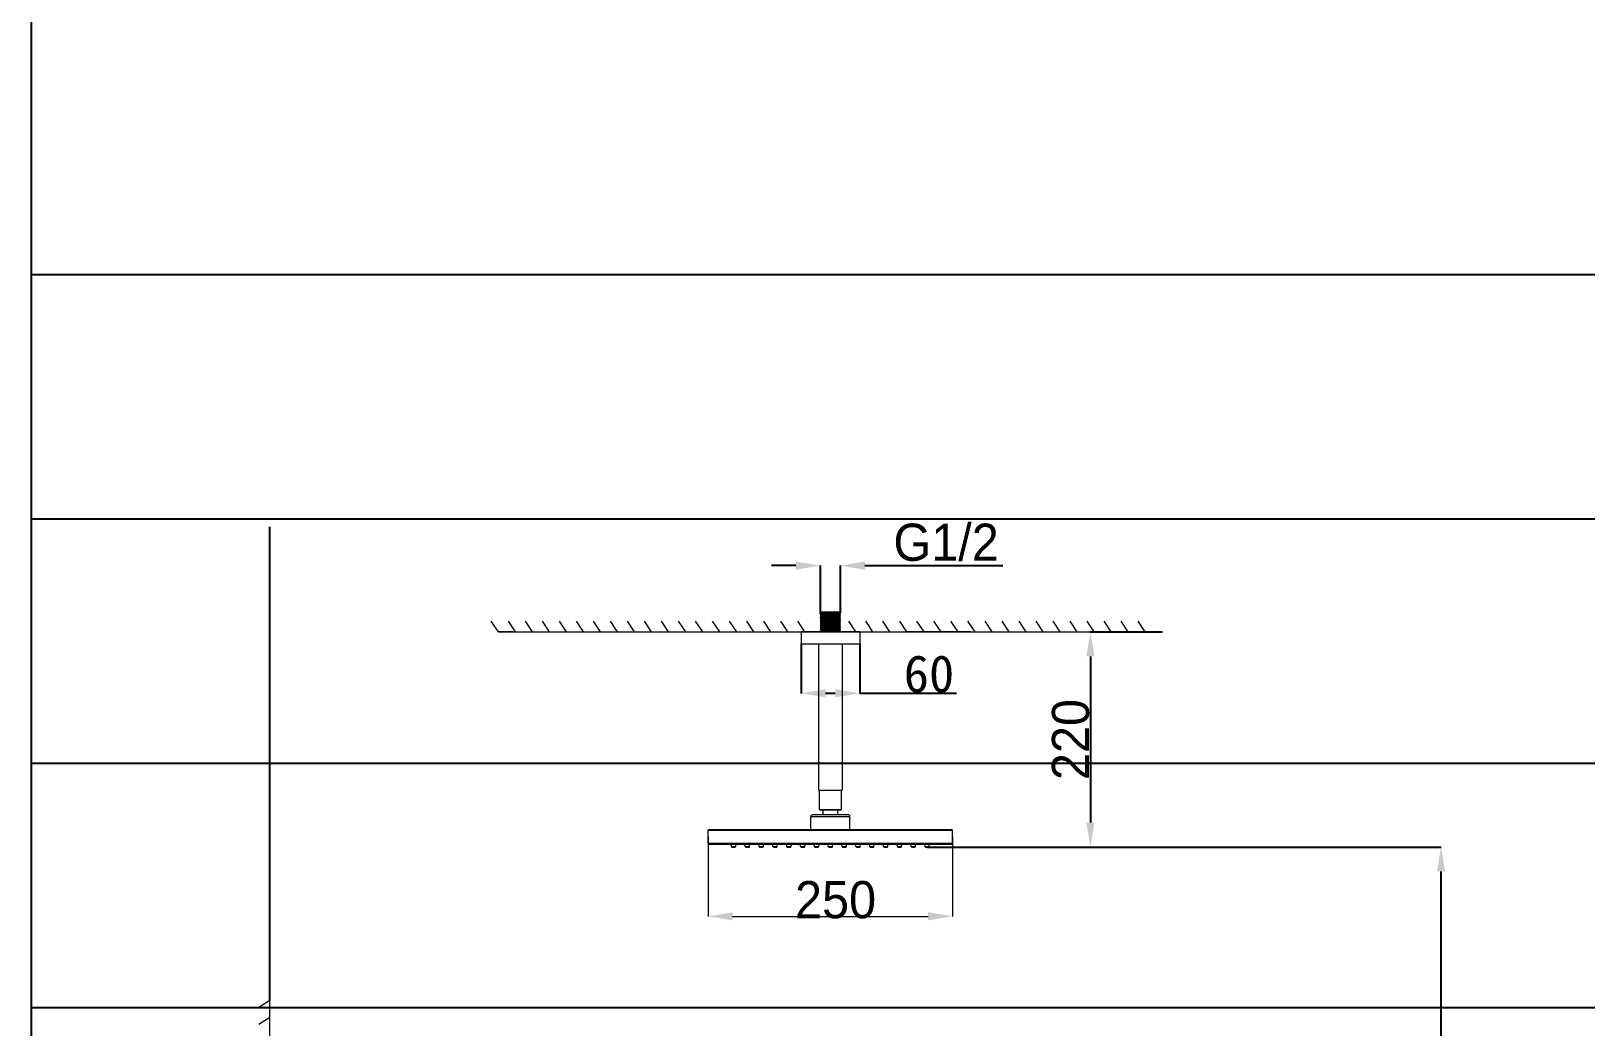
# Model space of a CAD drawing. Header units: millimetres. Extents: x 0 to 460316, y -63250 to 103204.
# Drawn here: x 201799 to 203389, y 47838 to 48857 of the extents above; entities that cross this region are included whole.
import ezdxf
from ezdxf.enums import TextEntityAlignment as Align

# ---------------------------------------------------------------- set-up
doc = ezdxf.new("R2010")
doc.units = ezdxf.units.MM
doc.header["$LTSCALE"] = 25
for name, color, linetype in [('ac-site', 253, 'Continuous'), ('F-SYM', 7, 'Continuous'), ('FORM(YOURNAME)-11', 1, 'Continuous')]:
    doc.layers.add(name, color=color, linetype=linetype)
doc.styles.get("Standard").update_dxf_attribs({"font": 'Gulim.ttf'})
doc.styles.add('YOURNAME', font='HY울릉도M.TTF')
doc.dimstyles.get("Standard").update_dxf_attribs({"dimtxt": 0.18, "dimasz": 0.18, "dimexe": 0.18, "dimexo": 0.0625, "dimgap": 0.09, "dimtad": 0, "dimtih": 1, "dimtoh": 1, "dimdec": 4, "dimzin": 0, "dimdsep": 46, "dimtxsty": 'Standard', "dimcen": 0.09, "dimadec": 0, "dimazin": 0, "dimtfac": 1, "dimtdec": 4, "dimtofl": 0, "dimtmove": 0, "dimatfit": 3, "dimfxl": 1, "dimtolj": 1, "dimtzin": 0, "dimarcsym": 0})

# ---------------------------------------------------------------- blocks, each defined once
blk = doc.blocks.new('*D409')
at = {"linetype": 'Continuous', "lineweight": -2}
for p, q in [((202581.2, 48310.3), (202556.2, 48310.3)), ((202651.7, 48310.3), (202792.8, 48310.3))]:
    blk.add_line(p, q, dxfattribs=at)
at = {"color": 0, "linetype": 'Continuous', "lineweight": -2}
for p, q in [((202606.2, 48261.1), (202606.2, 48310.5)), ((202626.7, 48262), (202626.7, 48310.5))]:
    blk.add_line(p, q, dxfattribs=at)
at = {"linetype": 'Continuous'}
for points in [[(202581.2, 48314.5), (202581.2, 48306.1), (202606.2, 48310.3)], [(202651.7, 48314.5), (202651.7, 48306.1), (202626.7, 48310.3)]]:
    blk.add_solid(points, dxfattribs=at)
at = {"layer": 'Defpoints', "color": 0, "linetype": 'Continuous'}
for p in [(202626.7, 48310.3), (202606.2, 48261), (202626.7, 48261.9)]:
    blk.add_point(p, dxfattribs=at)
at = {"linetype": 'Continuous', "lineweight": 20, "insert": (202734.8, 48334), "char_height": 38, "attachment_point": 5}
blk.add_mtext('\\A1;G1/2', dxfattribs=at)
blk = doc.blocks.new('*D410')
at = {"color": 0, "linetype": 'Continuous', "lineweight": -2}
for p, q in [((202955.9, 48242.4), (202882.2, 48242.4)), ((202715.5, 48022.4), (202882.6, 48022.4))]:
    blk.add_line(p, q, dxfattribs=at)
at = {"linetype": 'Continuous', "lineweight": -2}
blk.add_line((202882.4, 48217.4), (202882.4, 48047.4), dxfattribs=at)
at = {"linetype": 'Continuous'}
for points in [[(202878.2, 48217.4), (202886.6, 48217.4), (202882.4, 48242.4)], [(202878.2, 48047.4), (202886.6, 48047.4), (202882.4, 48022.4)]]:
    blk.add_solid(points, dxfattribs=at)
at = {"layer": 'Defpoints', "color": 0, "linetype": 'Continuous'}
for p in [(202956, 48242.4), (202715.4, 48022.4), (202882.4, 48022.4)]:
    blk.add_point(p, dxfattribs=at)
at = {"linetype": 'Continuous', "lineweight": 20, "insert": (202862.3, 48132.4), "char_height": 38, "attachment_point": 5, "rotation": 90}
blk.add_mtext('\\A1;220', dxfattribs=at)
blk = doc.blocks.new('*D411')
at = {"color": 0, "linetype": 'Continuous', "lineweight": -2}
for p, q in [((202586.5, 48230.4), (202586.5, 48179.6)), ((202646.5, 48230.4), (202646.5, 48179.6))]:
    blk.add_line(p, q, dxfattribs=at)
at = {"linetype": 'Continuous', "lineweight": -2}
for p, q in [((202611.5, 48179.7), (202621.5, 48179.7)), ((202646.5, 48179.7), (202745.4, 48179.7))]:
    blk.add_line(p, q, dxfattribs=at)
at = {"linetype": 'Continuous'}
for points in [[(202611.5, 48183.9), (202611.5, 48175.6), (202586.5, 48179.7)], [(202621.5, 48183.9), (202621.5, 48175.6), (202646.5, 48179.7)]]:
    blk.add_solid(points, dxfattribs=at)
at = {"layer": 'Defpoints', "color": 0, "linetype": 'Continuous'}
for p in [(202586.5, 48230.4), (202646.5, 48230.4), (202646.5, 48179.7)]:
    blk.add_point(p, dxfattribs=at)
at = {"linetype": 'Continuous', "lineweight": 20, "insert": (202710.4, 48199.4), "char_height": 38, "attachment_point": 5}
blk.add_mtext('\\A1; {\\fSimSun|b0|i0|c134|p2;60}', dxfattribs=at)
blk = doc.blocks.new('*D412')
at = {"color": 0, "linetype": 'Continuous', "lineweight": -2}
for p, q in [((202799.1, 48022.4), (203241.2, 48022.4)), ((202826.6, 46698.8), (203241.2, 46698.8))]:
    blk.add_line(p, q, dxfattribs=at)
at = {"linetype": 'Continuous', "lineweight": -2}
blk.add_line((203241, 47997.4), (203241, 46723.8), dxfattribs=at)
at = {"linetype": 'Continuous'}
for points in [[(203236.9, 47997.4), (203245.2, 47997.4), (203241, 48022.4)], [(203236.9, 46723.8), (203245.2, 46723.8), (203241, 46698.8)]]:
    blk.add_solid(points, dxfattribs=at)
at = {"layer": 'Defpoints', "color": 0, "linetype": 'Continuous'}
for p in [(202799, 48022.4), (202826.6, 46698.8), (203241, 46698.8)]:
    blk.add_point(p, dxfattribs=at)
at = {"linetype": 'Continuous', "lineweight": 20, "insert": (203220.9, 47360.6), "char_height": 38, "attachment_point": 5, "rotation": 90}
blk.add_mtext('\\A1;2000-2200', dxfattribs=at)
blk = doc.blocks.new('FORM-PLAN')
at = {"layer": 'Defpoints', "color": 158}
blk.add_line((1345.8, 54915.2), (1345.8, -2084.8), dxfattribs=at)
at = {"layer": 'FORM(YOURNAME)-11', "color": 14}
for p, q in [((1345.8, 28893.4), (10555.8, 28893.4)), ((1345.8, 27893.4), (10555.8, 27893.4)), ((1345.8, 26893.4), (10555.8, 26893.4)), ((1345.8, 25893.4), (10555.8, 25893.4))]:
    blk.add_line(p, q, dxfattribs=at)
at = {"layer": 'FORM(YOURNAME)-11', "color": 3, "style": 'YOURNAME'}
for tag, height, p in [('1', 450.5, (9905.3, 18187.7)), ('2', 450.5, (9905.3, 17544.1)), ('3', 450.5, (9905.3, 16257)), ('4', 450.5, (9905.3, 14326.3)), ('5', 514.9, (9905.3, 12009.4)), ('6', 514.9, (9905.3, 9756.9)), ('7', 514.9, (9905.3, 7504.4)), ('8', 514.9, (9905.3, 5251.9)), ('9', 514.9, (9905.3, 2999.4)), ('10', 514.9, (5655, 811.3)), ('11', 514.9, (9905.3, 746.9)), ('12', 514.9, (5655, -1441.2)), ('13', 514.9, (9905.3, -1441.2))]:
    blk.add_attdef(tag, text='', height=height, dxfattribs=at).set_placement(p, align=Align.MIDDLE_RIGHT)

msp = doc.modelspace()

# ---------------------------------------------------------------- linework, layer by layer
at = {"color": 7, "linetype": 'Continuous', "lineweight": 20}
for p, q in [((202276.91, 48242.44), (202269.65, 48253.49)), ((202294.32, 48242.44), (202287.06, 48253.49)), ((202311.73, 48242.44), (202304.47, 48253.49)), ((202329.14, 48242.44), (202321.88, 48253.49)), ((202346.56, 48242.44), (202339.3, 48253.49)), ((202363.97, 48242.44), (202356.71, 48253.49)), ((202381.38, 48242.44), (202374.12, 48253.49)), ((202398.79, 48242.44), (202391.53, 48253.49)), ((202416.21, 48242.44), (202408.95, 48253.49)), ((202433.62, 48242.44), (202426.36, 48253.49)), ((202451.03, 48242.44), (202443.77, 48253.49)), ((202468.44, 48242.44), (202461.18, 48253.49)), ((202485.86, 48242.44), (202478.6, 48253.49)), ((202503.27, 48242.44), (202496.01, 48253.49)), ((202520.68, 48242.44), (202513.42, 48253.49)), ((202538.09, 48242.44), (202530.84, 48253.49)), ((202555.51, 48242.44), (202548.25, 48253.49)), ((202572.92, 48242.44), (202565.66, 48253.49)), ((202590.33, 48242.44), (202583.07, 48253.49)), ((202607.7, 48261.93), (202606.16, 48261.04)), ((202606.16, 48261.02), (202607.7, 48260.13)), ((202606.16, 48257.42), (202607.7, 48256.53)), ((202607.7, 48254.73), (202606.16, 48253.84)), ((202606.16, 48253.82), (202607.7, 48252.93)), ((202607.7, 48260.13), (202606.17, 48259.25)), ((202606.17, 48259.21), (202607.7, 48258.33)), ((202607.73, 48258.35), (202606.16, 48257.44)), ((202607.72, 48256.55), (202606.16, 48255.64)), ((202606.17, 48255.62), (202607.7, 48254.73)), ((202607.72, 48252.95), (202606.17, 48252.05)), ((202606.17, 48252.02), (202607.7, 48251.13)), ((202607.7, 48251.13), (202606.17, 48250.24)), ((202607.15, 48262.94), (202606.72, 48262.5)), ((202606.72, 48262.5), (202606.72, 48262.5)), ((202606.72, 48262.5), (202606.72, 48262.49)), ((202606.72, 48262.49), (202607.7, 48261.93)), ((202607.15, 48262.94), (202625.39, 48262.94)), ((202607.72, 48261.95), (202607.7, 48261.93)), ((202607.73, 48260.15), (202607.7, 48260.13)), ((202607.73, 48254.75), (202607.7, 48254.73)), ((202607.73, 48251.15), (202607.7, 48251.13)), ((202618.01, 48262.43), (202613.96, 48262.3)), ((202616.45, 48256.08), (202614.76, 48256.03)), ((202614.76, 48256.03), (202615.02, 48255.13)), ((202615.02, 48255.13), (202614.76, 48254.23)), ((202616.45, 48254.28), (202614.76, 48254.23)), ((202626.71, 48261.91), (202625.16, 48261.01)), ((202625.18, 48261.01), (202625.16, 48261.01)), ((202625.16, 48261), (202626.71, 48260.1)), ((202625.17, 48257.41), (202626.74, 48258.32)), ((202625.17, 48253.81), (202625.2, 48253.83)), ((202625.17, 48250.21), (202626.74, 48251.12)), ((202625.18, 48262.81), (202625.39, 48262.94)), ((202625.18, 48261.01), (202626.74, 48261.92)), ((202625.18, 48259.21), (202626.74, 48260.11)), ((202625.18, 48255.61), (202625.2, 48255.63)), ((202625.18, 48252.01), (202626.74, 48252.91)), ((202626.74, 48260.14), (202625.2, 48261.03)), ((202626.73, 48256.54), (202625.2, 48257.43)), ((202625.2, 48255.63), (202626.73, 48256.51)), ((202626.74, 48254.74), (202625.2, 48255.63)), ((202625.2, 48253.83), (202626.74, 48254.72)), ((202626.73, 48252.94), (202625.2, 48253.83)), ((202626.74, 48251.14), (202625.2, 48252.03)), ((202626.73, 48261.95), (202625.21, 48262.83)), ((202626.74, 48258.34), (202625.21, 48259.23)), ((202626.74, 48261.92), (202626.71, 48261.91)), ((202626.71, 48260.1), (202626.74, 48260.11)), ((202626.72, 48261.95), (202626.75, 48261.94)), ((202626.74, 48260.11), (202626.74, 48260.14)), ((202642.57, 48242.44), (202635.31, 48253.49)), ((202659.98, 48242.44), (202652.72, 48253.49)), ((202677.39, 48242.44), (202670.14, 48253.49)), ((202694.81, 48242.44), (202687.55, 48253.49)), ((202712.22, 48242.44), (202704.96, 48253.49)), ((202729.63, 48242.44), (202722.37, 48253.49)), ((202747.04, 48242.44), (202739.79, 48253.49)), ((202764.46, 48242.44), (202757.2, 48253.49)), ((202781.87, 48242.44), (202774.61, 48253.49)), ((202799.28, 48242.44), (202792.02, 48253.49)), ((202816.69, 48242.44), (202809.44, 48253.49)), ((202834.11, 48242.44), (202826.85, 48253.49)), ((202851.52, 48242.44), (202844.26, 48253.49)), ((202868.93, 48242.44), (202861.67, 48253.49)), ((202886.34, 48242.44), (202879.09, 48253.49)), ((202903.76, 48242.44), (202896.5, 48253.49)), ((202921.17, 48242.44), (202913.91, 48253.49)), ((202938.58, 48242.44), (202931.32, 48253.49)), ((202291.62, 48242.44), (202276.91, 48242.44)), ((202276.91, 48242.44), (202956, 48242.44)), ((202586.45, 48242.44), (202586.45, 48230.44)), ((202646.45, 48242.44), (202586.45, 48242.44)), ((202606.16, 48243.04), (202606.15, 48243.03)), ((202606.15, 48242.44), (202606.15, 48243.03)), ((202606.15, 48242.44), (202626.75, 48242.44)), ((202606.17, 48250.24), (202606.16, 48250.21)), ((202606.16, 48250.21), (202607.7, 48249.33)), ((202607.7, 48249.33), (202606.16, 48248.44)), ((202606.16, 48248.42), (202606.16, 48248.45)), ((202607.73, 48247.55), (202606.16, 48246.64)), ((202606.16, 48246.62), (202607.7, 48245.73)), ((202607.7, 48243.93), (202606.16, 48243.04)), ((202606.17, 48248.42), (202607.7, 48247.53)), ((202607.72, 48245.75), (202606.17, 48244.84)), ((202606.17, 48244.82), (202607.7, 48243.93)), ((202607.72, 48249.35), (202607.7, 48249.33)), ((202607.73, 48243.95), (202607.7, 48243.93)), ((202625.17, 48246.61), (202626.74, 48247.52)), ((202625.18, 48248.41), (202625.21, 48248.43)), ((202625.18, 48244.81), (202625.2, 48244.83)), ((202626.74, 48249.34), (202625.2, 48250.23)), ((202626.73, 48245.74), (202625.2, 48246.63)), ((202625.2, 48244.83), (202626.73, 48245.71)), ((202626.74, 48243.94), (202625.2, 48244.83)), ((202625.21, 48248.43), (202626.74, 48249.31)), ((202626.74, 48247.54), (202625.21, 48248.43)), ((202626.74, 48243.94), (202626.75, 48243.93)), ((202626.75, 48242.44), (202626.75, 48243.93)), ((202646.45, 48242.44), (202646.45, 48230.44)), ((202759.71, 48242.44), (202694.7, 48242.44)), ((202586.45, 48230.44), (202646.45, 48230.44)), ((202604.45, 48230.44), (202604.45, 48080.44)), ((202628.45, 48230.44), (202628.45, 48080.44)), ((202604.45, 48080.44), (202628.45, 48080.44)), ((202605.2, 48060.94), (202605.2, 48080.44)), ((202627.7, 48060.94), (202627.7, 48080.44)), ((202605.7, 48060.44), (202605.2, 48060.94)), ((202605.2, 48060.94), (202627.7, 48060.94)), ((202605.7, 48060.44), (202627.2, 48060.44)), ((202608.95, 48055.44), (202608.95, 48060.44)), ((202623.95, 48055.44), (202623.95, 48060.44)), ((202627.2, 48060.44), (202627.7, 48060.94)), ((202596.45, 48040.44), (202596.45, 48053.44)), ((202636.45, 48053.44), (202596.45, 48053.44)), ((202634.45, 48055.44), (202598.45, 48055.44)), ((202636.45, 48040.44), (202636.45, 48053.44)), ((202491.45, 48026.44), (202491.45, 48039.44)), ((202741.45, 48039.44), (202491.45, 48039.44)), ((202491.45, 48032.88), (202491.45, 47951.41)), ((202492.45, 48040.44), (202740.45, 48040.44)), ((202741.45, 48026.44), (202741.45, 48039.44)), ((202741.45, 48032.88), (202741.45, 47951.41)), ((202491.45, 48026.44), (202741.45, 48026.44)), ((202492.45, 48025.44), (202740.45, 48025.44)), ((202515.28, 48022.88), (202514.96, 48025.44)), ((202515.28, 48022.88), (202519.63, 48022.88)), ((202515.77, 48022.44), (202519.14, 48022.44)), ((202519.63, 48022.88), (202519.96, 48025.44)), ((202529.42, 48022.88), (202529.1, 48025.44)), ((202529.42, 48022.88), (202533.78, 48022.88)), ((202529.92, 48022.44), (202533.28, 48022.44)), ((202533.78, 48022.88), (202534.1, 48025.44)), ((202543.56, 48022.88), (202543.24, 48025.44)), ((202543.56, 48022.88), (202547.92, 48022.88)), ((202544.06, 48022.44), (202547.42, 48022.44)), ((202547.92, 48022.88), (202548.24, 48025.44)), ((202557.71, 48022.88), (202557.38, 48025.44)), ((202557.71, 48022.88), (202562.06, 48022.88)), ((202558.2, 48022.44), (202561.56, 48022.44)), ((202562.06, 48022.88), (202562.38, 48025.44)), ((202571.85, 48022.88), (202571.52, 48025.44)), ((202571.85, 48022.88), (202576.2, 48022.88)), ((202572.34, 48022.44), (202575.71, 48022.44)), ((202576.2, 48022.88), (202576.52, 48025.44)), ((202585.99, 48022.88), (202585.67, 48025.44)), ((202585.99, 48022.88), (202590.34, 48022.88)), ((202586.49, 48022.44), (202589.85, 48022.44)), ((202590.34, 48022.88), (202590.67, 48025.44)), ((202600.13, 48022.88), (202599.81, 48025.44)), ((202600.13, 48022.88), (202604.49, 48022.88)), ((202600.63, 48022.44), (202603.99, 48022.44)), ((202604.49, 48022.88), (202604.81, 48025.44)), ((202614.27, 48022.88), (202613.95, 48025.44)), ((202614.27, 48022.88), (202618.63, 48022.88)), ((202614.77, 48022.44), (202618.13, 48022.44)), ((202618.63, 48022.88), (202618.95, 48025.44)), ((202628.42, 48022.88), (202628.09, 48025.44)), ((202628.42, 48022.88), (202632.77, 48022.88)), ((202628.91, 48022.44), (202632.27, 48022.44)), ((202632.77, 48022.88), (202633.09, 48025.44)), ((202642.56, 48022.88), (202642.24, 48025.44)), ((202642.56, 48022.88), (202646.91, 48022.88)), ((202643.05, 48022.44), (202646.42, 48022.44)), ((202646.91, 48022.88), (202647.24, 48025.44)), ((202656.7, 48022.88), (202656.38, 48025.44)), ((202656.7, 48022.88), (202661.05, 48022.88)), ((202657.2, 48022.44), (202660.56, 48022.44)), ((202661.05, 48022.88), (202661.38, 48025.44)), ((202670.84, 48022.88), (202670.52, 48025.44)), ((202670.84, 48022.88), (202675.2, 48022.88)), ((202671.34, 48022.44), (202674.7, 48022.44)), ((202675.2, 48022.88), (202675.52, 48025.44)), ((202684.98, 48022.88), (202684.66, 48025.44)), ((202684.98, 48022.88), (202689.34, 48022.88)), ((202685.48, 48022.44), (202688.84, 48022.44)), ((202689.34, 48022.88), (202689.66, 48025.44)), ((202699.13, 48022.88), (202698.8, 48025.44)), ((202699.13, 48022.88), (202703.48, 48022.88)), ((202699.62, 48022.44), (202702.98, 48022.44)), ((202703.48, 48022.88), (202703.8, 48025.44)), ((202713.27, 48022.88), (202712.95, 48025.44)), ((202713.27, 48022.88), (202717.62, 48022.88)), ((202713.76, 48022.44), (202717.13, 48022.44)), ((202717.62, 48022.88), (202717.95, 48025.44)), ((202516.45, 47951.53), (202716.45, 47951.53)), ((202042.99, 47865.46), (202031.94, 47858.2)), ((202042.99, 47416.81), (202042.99, 47865.46)), ((202042.99, 47848.05), (202031.94, 47840.79))]:
    msp.add_line(p, q, dxfattribs=at)
for points in [[(202613.96, 48262.3), (202613.18, 48262.27), (202612.44, 48262.24), (202611.73, 48262.22), (202611.06, 48262.19), (202610.44, 48262.16), (202609.87, 48262.14), (202609.36, 48262.11), (202608.91, 48262.08), (202608.53, 48262.05), (202608.22, 48262.03), (202607.98, 48262), (202607.82, 48261.97), (202607.72, 48261.95)], [(202625.18, 48262.81), (202625.16, 48262.8), (202625.12, 48262.79), (202625.05, 48262.78), (202624.95, 48262.76), (202624.8, 48262.74), (202624.59, 48262.72), (202624.3, 48262.7), (202623.92, 48262.67), (202623.46, 48262.65), (202622.94, 48262.62), (202622.36, 48262.59), (202621.74, 48262.57), (202621.06, 48262.54), (202620.34, 48262.51), (202619.59, 48262.48), (202618.81, 48262.46), (202618.01, 48262.43)]]:
    msp.add_lwpolyline(points, dxfattribs=at)
for centre, radius, start, end in [((202598.45, 48053.44), 2, 90, 180), ((202634.45, 48053.44), 2, 0, 90), ((202492.45, 48039.44), 1, 90, 180), ((202740.45, 48039.44), 1, 0, 90), ((202492.45, 48026.44), 1, 180, 270), ((202515.77, 48022.94), 0.5, 187.17856, 270), ((202519.14, 48022.94), 0.5, 270, 352.82144), ((202529.92, 48022.94), 0.5, 187.17856, 270), ((202533.28, 48022.94), 0.5, 270, 352.82144), ((202544.06, 48022.94), 0.5, 187.17856, 270), ((202547.42, 48022.94), 0.5, 270, 352.82144), ((202558.2, 48022.94), 0.5, 187.17856, 270), ((202561.56, 48022.94), 0.5, 270, 352.82144), ((202572.34, 48022.94), 0.5, 187.17856, 270), ((202575.71, 48022.94), 0.5, 270, 352.82144), ((202586.49, 48022.94), 0.5, 187.17856, 270), ((202589.85, 48022.94), 0.5, 270, 352.82144), ((202600.63, 48022.94), 0.5, 187.17856, 270), ((202603.99, 48022.94), 0.5, 270, 352.82144), ((202614.77, 48022.94), 0.5, 187.17856, 270), ((202618.13, 48022.94), 0.5, 270, 352.82144), ((202628.91, 48022.94), 0.5, 187.17856, 270), ((202632.27, 48022.94), 0.5, 270, 352.82144), ((202643.05, 48022.94), 0.5, 187.17856, 270), ((202646.42, 48022.94), 0.5, 270, 352.82144), ((202657.2, 48022.94), 0.5, 187.17856, 270), ((202660.56, 48022.94), 0.5, 270, 352.82144), ((202671.34, 48022.94), 0.5, 187.17856, 270), ((202674.7, 48022.94), 0.5, 270, 352.82144), ((202685.48, 48022.94), 0.5, 187.17856, 270), ((202688.84, 48022.94), 0.5, 270, 352.82144), ((202699.62, 48022.94), 0.5, 187.17856, 270), ((202702.98, 48022.94), 0.5, 270, 352.82144), ((202713.76, 48022.94), 0.5, 187.17856, 270), ((202717.13, 48022.94), 0.5, 270, 352.82144), ((202740.45, 48026.44), 1, 270, 0)]:
    msp.add_arc(centre, radius, start, end, dxfattribs=at)
for points, knots in [([(202606.16, 48261.04), (202606.16, 48261.04), (202606.15, 48261.03), (202606.16, 48261.02), (202606.16, 48261.02)], [0, 0, 0, 0, 0.5036583, 1, 1, 1, 1]), ([(202606.17, 48259.21), (202606.16, 48259.22), (202606.15, 48259.23), (202606.16, 48259.24), (202606.17, 48259.25)], [0, 0, 0, 0, 0.5040238, 1, 1, 1, 1]), ([(202606.16, 48257.42), (202606.16, 48257.42), (202606.15, 48257.43), (202606.16, 48257.44), (202606.17, 48257.44)], [0, 0, 0, 0, 0.4852472, 1, 1, 1, 1]), ([(202606.16, 48255.64), (202606.16, 48255.64), (202606.15, 48255.63), (202606.16, 48255.62), (202606.17, 48255.62)], [0, 0, 0, 0, 0.491496, 1, 1, 1, 1]), ([(202606.16, 48253.82), (202606.16, 48253.82), (202606.15, 48253.83), (202606.16, 48253.84), (202606.16, 48253.84)], [0, 0, 0, 0, 0.4928115, 1, 1, 1, 1]), ([(202606.17, 48252.05), (202606.16, 48252.04), (202606.15, 48252.03), (202606.16, 48252.02), (202606.17, 48252.02)], [0, 0, 0, 0, 0.4930613, 1, 1, 1, 1]), ([(202616.45, 48261.48), (202615.18, 48261.44), (202613.32, 48261.4), (202610.95, 48261.32), (202609.44, 48261.27), (202608.17, 48261.21), (202607.29, 48261.17), (202606.75, 48261.13), (202606.47, 48261.1), (202606.29, 48261.08), (202606.19, 48261.06), (202606.16, 48261.04)], [0, 0, 0, 0, 0.371326, 0.5402235, 0.6897816, 0.8142449, 0.9093696, 0.945002, 0.972192, 0.990561, 1, 1, 1, 1]), ([(202606.16, 48253.84), (202606.19, 48253.85), (202606.27, 48253.87), (202606.51, 48253.91), (202607, 48253.95), (202607.79, 48254), (202608.82, 48254.04), (202610.08, 48254.09), (202612.08, 48254.16), (202613.66, 48254.2), (202614.76, 48254.23)], [0, 0, 0, 0, 0.0094614, 0.0272932, 0.0878038, 0.1800255, 0.3015779, 0.4489718, 0.6177726, 1, 1, 1, 1]), ([(202606.17, 48259.25), (202606.2, 48259.26), (202606.29, 48259.28), (202606.48, 48259.3), (202606.76, 48259.33), (202607.3, 48259.37), (202608.17, 48259.41), (202609.44, 48259.47), (202610.96, 48259.52), (202613.32, 48259.59), (202615.18, 48259.65), (202616.45, 48259.68)], [0, 0, 0, 0, 0.0096027, 0.0279608, 0.0550641, 0.0907017, 0.1861196, 0.3106674, 0.4600268, 0.62889, 1, 1, 1, 1]), ([(202606.17, 48257.44), (202606.19, 48257.46), (202606.29, 48257.47), (202606.47, 48257.5), (202606.75, 48257.53), (202607.29, 48257.57), (202608.16, 48257.61), (202609.43, 48257.66), (202610.95, 48257.72), (202613.32, 48257.79), (202615.17, 48257.84), (202616.45, 48257.88)], [0, 0, 0, 0, 0.0094643, 0.0276631, 0.0545418, 0.0899401, 0.185054, 0.3096947, 0.4591942, 0.6282037, 1, 1, 1, 1]), ([(202614.76, 48256.03), (202613.66, 48256), (202612.09, 48255.95), (202610.08, 48255.89), (202608.83, 48255.84), (202607.79, 48255.8), (202607.01, 48255.75), (202606.52, 48255.71), (202606.27, 48255.67), (202606.19, 48255.66), (202606.16, 48255.64)], [0, 0, 0, 0, 0.3817931, 0.5504024, 0.6977907, 0.8194191, 0.9116978, 0.9722961, 0.9902867, 1, 1, 1, 1]), ([(202616.45, 48252.48), (202615.18, 48252.45), (202613.32, 48252.39), (202610.96, 48252.32), (202609.44, 48252.27), (202608.17, 48252.22), (202607.3, 48252.17), (202606.76, 48252.13), (202606.48, 48252.1), (202606.29, 48252.08), (202606.2, 48252.06), (202606.17, 48252.05)], [0, 0, 0, 0, 0.3712397, 0.540154, 0.689545, 0.8140745, 0.909439, 0.9450577, 0.9721283, 0.9904478, 1, 1, 1, 1]), ([(202616.45, 48250.68), (202615.18, 48250.64), (202613.32, 48250.59), (202610.95, 48250.52), (202609.43, 48250.47), (202608.17, 48250.41), (202607.29, 48250.37), (202606.75, 48250.33), (202606.47, 48250.3), (202606.29, 48250.28), (202606.19, 48250.26), (202606.17, 48250.24)], [0, 0, 0, 0, 0.3716749, 0.5406402, 0.6900878, 0.814729, 0.9099378, 0.9453526, 0.9722637, 0.9905098, 1, 1, 1, 1]), ([(202606.72, 48262.5), (202606.73, 48262.51), (202606.78, 48262.52), (202606.86, 48262.53), (202607.01, 48262.54), (202607.3, 48262.57), (202607.79, 48262.59), (202608.5, 48262.61), (202609.39, 48262.64), (202610.44, 48262.67), (202611.61, 48262.69), (202613.35, 48262.73), (202615.64, 48262.77), (202618.38, 48262.83), (202620.93, 48262.88), (202622.54, 48262.92), (202623.27, 48262.94)], [0, 0, 0, 0, 0.0025551, 0.0081725, 0.0168869, 0.0286583, 0.0610961, 0.1048406, 0.1590015, 0.2224018, 0.2936626, 0.3712599, 0.538449, 0.7091053, 0.8678118, 1, 1, 1, 1]), ([(202607.72, 48258.34), (202607.75, 48258.36), (202607.83, 48258.38), (202608.1, 48258.42), (202608.62, 48258.46), (202609.44, 48258.51), (202611.53, 48258.61), (202614.17, 48258.7), (202617.25, 48258.81), (202619.59, 48258.88), (202621.42, 48258.95), (202622.7, 48259.01), (202623.49, 48259.05), (202624.14, 48259.09), (202624.64, 48259.12), (202624.96, 48259.16), (202625.13, 48259.19), (202625.18, 48259.21)], [0, 0, 0, 0, 0.0051152, 0.0145295, 0.0461506, 0.0939937, 0.1562861, 0.4057025, 0.5470885, 0.6846928, 0.8075347, 0.8603042, 0.9057959, 0.9431091, 0.9715639, 0.9906343, 1, 1, 1, 1]), ([(202607.72, 48256.55), (202607.75, 48256.56), (202607.83, 48256.58), (202608.1, 48256.62), (202608.62, 48256.66), (202609.44, 48256.72), (202610.52, 48256.77), (202611.81, 48256.82), (202613.26, 48256.87), (202614.83, 48256.93), (202616.45, 48256.98), (202618.08, 48257.03), (202619.65, 48257.09), (202621.1, 48257.14), (202622.39, 48257.19), (202623.46, 48257.24), (202624.28, 48257.3), (202624.8, 48257.34), (202625.07, 48257.38), (202625.15, 48257.4), (202625.18, 48257.41)], [0, 0, 0, 0, 0.0051422, 0.0146099, 0.0463207, 0.0941299, 0.1564546, 0.2310673, 0.3152427, 0.4060109, 0.5001526, 0.5942851, 0.6850675, 0.7692268, 0.843746, 0.9060475, 0.9538978, 0.9854972, 0.9948938, 1, 1, 1, 1]), ([(202625.17, 48253.81), (202625.15, 48253.8), (202625.06, 48253.78), (202624.8, 48253.74), (202624.28, 48253.7), (202623.46, 48253.64), (202622.14, 48253.58), (202620.33, 48253.51), (202618.06, 48253.43), (202615.65, 48253.35), (202613.31, 48253.28), (202611.49, 48253.21), (202610.2, 48253.15), (202609.41, 48253.11), (202608.77, 48253.07), (202608.27, 48253.04), (202607.94, 48252.99), (202607.77, 48252.97), (202607.72, 48252.95)], [0, 0, 0, 0, 0.0051064, 0.0144628, 0.0460732, 0.0940764, 0.1563706, 0.2717289, 0.4055869, 0.5468729, 0.6842948, 0.807225, 0.8600154, 0.9054147, 0.9427034, 0.9712767, 0.9905442, 1, 1, 1, 1]), ([(202607.72, 48260.15), (202607.75, 48260.16), (202607.84, 48260.18), (202608.1, 48260.22), (202608.61, 48260.26), (202609.43, 48260.31), (202610.49, 48260.37), (202611.76, 48260.42), (202613.19, 48260.47), (202614.74, 48260.52), (202616.87, 48260.59), (202618.98, 48260.66), (202620.97, 48260.74), (202622.26, 48260.78), (202623.35, 48260.84), (202624.2, 48260.88), (202624.77, 48260.95), (202625.07, 48260.97), (202625.16, 48261)], [0, 0, 0, 0, 0.0051798, 0.0146158, 0.0460674, 0.0933301, 0.1548187, 0.2284638, 0.3116167, 0.4013593, 0.4945845, 0.6783896, 0.7625513, 0.8374895, 0.900636, 0.9498518, 0.9833506, 1, 1, 1, 1]), ([(202615.02, 48255.13), (202614.09, 48255.1), (202612.76, 48255.06), (202611.07, 48254.99), (202610, 48254.94), (202609.12, 48254.9), (202608.45, 48254.86), (202608.01, 48254.8), (202607.79, 48254.78), (202607.73, 48254.75)], [0, 0, 0, 0, 0.3800669, 0.5479547, 0.6950715, 0.8171347, 0.9099637, 0.9711328, 1, 1, 1, 1]), ([(202625.18, 48252.01), (202625.15, 48252), (202625.07, 48251.98), (202624.8, 48251.94), (202624.28, 48251.9), (202623.45, 48251.84), (202622.14, 48251.78), (202620.32, 48251.71), (202618.05, 48251.63), (202615.64, 48251.55), (202613.3, 48251.48), (202611.48, 48251.41), (202610.2, 48251.35), (202609.41, 48251.31), (202608.76, 48251.27), (202608.26, 48251.24), (202607.94, 48251.19), (202607.77, 48251.17), (202607.73, 48251.15)], [0, 0, 0, 0, 0.005215, 0.0148228, 0.0467457, 0.0945231, 0.1567653, 0.2725724, 0.406322, 0.5475949, 0.685226, 0.8078629, 0.8604828, 0.9060013, 0.9434611, 0.9719165, 0.9907688, 1, 1, 1, 1]), ([(202615.02, 48255.13), (202616.23, 48255.17), (202618.01, 48255.23), (202620.3, 48255.31), (202621.82, 48255.37), (202623.11, 48255.43), (202624, 48255.47), (202624.56, 48255.52), (202624.85, 48255.55), (202625.04, 48255.58), (202625.15, 48255.6), (202625.18, 48255.61)], [0, 0, 0, 0, 0.3571601, 0.5254608, 0.6770306, 0.8051094, 0.9041317, 0.9414295, 0.9700282, 0.9896027, 1, 1, 1, 1]), ([(202626.71, 48261.91), (202626.61, 48261.87), (202626.26, 48261.85), (202625.6, 48261.79), (202624.61, 48261.74), (202623.35, 48261.69), (202621.84, 48261.64), (202619.52, 48261.57), (202617.7, 48261.52), (202616.45, 48261.48)], [0, 0, 0, 0, 0.032855, 0.0989128, 0.1962188, 0.3208472, 0.4689333, 0.6355107, 1, 1, 1, 1]), ([(202626.71, 48260.1), (202626.61, 48260.07), (202626.26, 48260.05), (202625.6, 48259.99), (202624.61, 48259.94), (202623.35, 48259.89), (202621.84, 48259.84), (202619.52, 48259.76), (202617.7, 48259.71), (202616.45, 48259.68)], [0, 0, 0, 0, 0.0329512, 0.0991076, 0.1961789, 0.3208607, 0.4690538, 0.635562, 1, 1, 1, 1]), ([(202616.45, 48257.88), (202617.73, 48257.92), (202619.58, 48257.97), (202621.95, 48258.04), (202623.47, 48258.09), (202624.74, 48258.15), (202625.61, 48258.19), (202626.15, 48258.23), (202626.43, 48258.26), (202626.61, 48258.28), (202626.71, 48258.3), (202626.74, 48258.32)], [0, 0, 0, 0, 0.3718292, 0.5408446, 0.6903583, 0.8150028, 0.9101013, 0.9454888, 0.9723713, 0.9905634, 1, 1, 1, 1]), ([(202626.73, 48256.51), (202626.71, 48256.5), (202626.61, 48256.48), (202626.42, 48256.45), (202626.14, 48256.43), (202625.6, 48256.39), (202624.73, 48256.34), (202623.46, 48256.29), (202621.94, 48256.24), (202619.58, 48256.17), (202617.72, 48256.11), (202616.45, 48256.08)], [0, 0, 0, 0, 0.0096069, 0.0279694, 0.0550802, 0.0907227, 0.186147, 0.3107036, 0.4600611, 0.6289158, 1, 1, 1, 1]), ([(202616.45, 48254.28), (202617.73, 48254.32), (202619.58, 48254.37), (202621.95, 48254.44), (202623.47, 48254.49), (202624.74, 48254.55), (202625.61, 48254.59), (202626.15, 48254.63), (202626.43, 48254.66), (202626.61, 48254.68), (202626.71, 48254.7), (202626.74, 48254.72)], [0, 0, 0, 0, 0.3715584, 0.5406322, 0.6900811, 0.8145363, 0.909861, 0.9454447, 0.9724504, 0.9906448, 1, 1, 1, 1]), ([(202626.73, 48252.91), (202626.71, 48252.9), (202626.61, 48252.88), (202626.43, 48252.86), (202626.15, 48252.83), (202625.61, 48252.79), (202624.73, 48252.74), (202623.46, 48252.69), (202621.94, 48252.64), (202619.58, 48252.57), (202617.72, 48252.51), (202616.45, 48252.48)], [0, 0, 0, 0, 0.0095225, 0.0278192, 0.054869, 0.0904701, 0.1858119, 0.3103372, 0.4597548, 0.628693, 1, 1, 1, 1]), ([(202616.45, 48250.68), (202617.73, 48250.72), (202619.58, 48250.76), (202621.95, 48250.84), (202623.48, 48250.9), (202624.74, 48250.95), (202625.62, 48250.99), (202626.15, 48251.03), (202626.43, 48251.06), (202626.61, 48251.08), (202626.71, 48251.1), (202626.74, 48251.12)], [0, 0, 0, 0, 0.3719598, 0.5410211, 0.690577, 0.8152079, 0.9102529, 0.9456086, 0.9724787, 0.990638, 1, 1, 1, 1]), ([(202626.73, 48256.54), (202626.74, 48256.54), (202626.75, 48256.53), (202626.74, 48256.52), (202626.73, 48256.51)], [0, 0, 0, 0, 0.503132, 1, 1, 1, 1]), ([(202626.73, 48252.94), (202626.74, 48252.94), (202626.75, 48252.93), (202626.74, 48252.92), (202626.73, 48252.91)], [0, 0, 0, 0, 0.5084694, 1, 1, 1, 1]), ([(202626.75, 48261.94), (202626.75, 48261.93), (202626.75, 48261.92), (202626.74, 48261.92), (202626.74, 48261.92)], [0, 0, 0, 0, 0.4155005, 1, 1, 1, 1]), ([(202626.74, 48258.32), (202626.74, 48258.32), (202626.75, 48258.33), (202626.74, 48258.34), (202626.74, 48258.34)], [0, 0, 0, 0, 0.5134459, 1, 1, 1, 1]), ([(202626.74, 48254.72), (202626.74, 48254.72), (202626.75, 48254.73), (202626.74, 48254.74), (202626.74, 48254.74)], [0, 0, 0, 0, 0.5063271, 1, 1, 1, 1]), ([(202626.74, 48251.12), (202626.74, 48251.12), (202626.75, 48251.13), (202626.74, 48251.14), (202626.74, 48251.14)], [0, 0, 0, 0, 0.5096126, 1, 1, 1, 1]), ([(202606.16, 48246.62), (202606.16, 48246.62), (202606.15, 48246.63), (202606.16, 48246.64), (202606.16, 48246.64)], [0, 0, 0, 0, 0.4881624, 1, 1, 1, 1]), ([(202606.17, 48244.84), (202606.16, 48244.84), (202606.15, 48244.83), (202606.16, 48244.82), (202606.17, 48244.82)], [0, 0, 0, 0, 0.489459, 1, 1, 1, 1]), ([(202606.16, 48248.45), (202606.19, 48248.46), (202606.29, 48248.48), (202606.47, 48248.5), (202606.74, 48248.53), (202607.28, 48248.57), (202608.16, 48248.61), (202609.43, 48248.67), (202610.95, 48248.72), (202612.67, 48248.77), (202614.52, 48248.83), (202615.8, 48248.86), (202616.45, 48248.88)], [0, 0, 0, 0, 0.0093836, 0.0274731, 0.0542707, 0.0896391, 0.1848834, 0.3095054, 0.4589661, 0.628039, 0.81059, 1, 1, 1, 1]), ([(202606.16, 48246.64), (202606.19, 48246.66), (202606.29, 48246.67), (202606.47, 48246.7), (202606.75, 48246.73), (202607.29, 48246.77), (202608.16, 48246.81), (202609.43, 48246.86), (202610.95, 48246.92), (202613.32, 48246.99), (202615.17, 48247.04), (202616.45, 48247.08)], [0, 0, 0, 0, 0.0094049, 0.0275816, 0.0544556, 0.0898276, 0.1848929, 0.3095291, 0.4590565, 0.6280986, 1, 1, 1, 1]), ([(202616.45, 48243.48), (202615.18, 48243.44), (202613.32, 48243.39), (202610.95, 48243.32), (202609.43, 48243.26), (202608.17, 48243.21), (202607.29, 48243.17), (202606.75, 48243.13), (202606.47, 48243.1), (202606.29, 48243.07), (202606.19, 48243.06), (202606.16, 48243.04)], [0, 0, 0, 0, 0.3714785, 0.5404133, 0.6898624, 0.8144463, 0.9096697, 0.9451747, 0.9721773, 0.9904713, 1, 1, 1, 1]), ([(202616.45, 48245.28), (202615.8, 48245.26), (202614.53, 48245.23), (202612.67, 48245.17), (202610.95, 48245.12), (202609.44, 48245.07), (202608.17, 48245.02), (202607.29, 48244.97), (202606.75, 48244.93), (202606.48, 48244.9), (202606.29, 48244.88), (202606.19, 48244.86), (202606.17, 48244.84)], [0, 0, 0, 0, 0.189135, 0.3714251, 0.5404021, 0.6898491, 0.8143688, 0.9096555, 0.9452351, 0.972257, 0.9905213, 1, 1, 1, 1]), ([(202625.18, 48250.21), (202625.15, 48250.2), (202625.06, 48250.18), (202624.8, 48250.14), (202624.29, 48250.1), (202623.46, 48250.04), (202622.15, 48249.98), (202620.33, 48249.91), (202618.05, 48249.83), (202615.65, 48249.75), (202613.3, 48249.68), (202611.48, 48249.61), (202610.19, 48249.55), (202609.4, 48249.51), (202608.76, 48249.47), (202608.26, 48249.44), (202607.94, 48249.39), (202607.77, 48249.37), (202607.72, 48249.35)], [0, 0, 0, 0, 0.0051182, 0.0144746, 0.045899, 0.0937851, 0.1562194, 0.2717376, 0.405697, 0.5472562, 0.6848437, 0.8077447, 0.8605889, 0.9060566, 0.9432148, 0.9715536, 0.9906099, 1, 1, 1, 1]), ([(202607.72, 48247.54), (202607.75, 48247.56), (202607.83, 48247.58), (202608.1, 48247.62), (202608.62, 48247.66), (202609.44, 48247.71), (202610.52, 48247.76), (202611.8, 48247.82), (202613.8, 48247.89), (202616.45, 48247.98), (202619.09, 48248.07), (202621.1, 48248.14), (202622.38, 48248.19), (202623.46, 48248.24), (202624.28, 48248.29), (202624.8, 48248.34), (202625.07, 48248.38), (202625.15, 48248.4), (202625.18, 48248.41)], [0, 0, 0, 0, 0.0050989, 0.0144999, 0.0460951, 0.0939266, 0.1562355, 0.2307702, 0.3149391, 0.499891, 0.6848315, 0.7690077, 0.8436176, 0.9059401, 0.9537158, 0.9853887, 0.9948526, 1, 1, 1, 1]), ([(202607.72, 48245.75), (202607.75, 48245.76), (202607.84, 48245.78), (202608.1, 48245.82), (202608.62, 48245.86), (202609.45, 48245.92), (202610.52, 48245.97), (202611.81, 48246.02), (202613.26, 48246.07), (202614.83, 48246.13), (202616.45, 48246.18), (202618.08, 48246.23), (202619.65, 48246.29), (202621.1, 48246.34), (202622.38, 48246.39), (202623.46, 48246.44), (202624.28, 48246.5), (202624.8, 48246.54), (202625.07, 48246.58), (202625.15, 48246.6), (202625.18, 48246.61)], [0, 0, 0, 0, 0.0051771, 0.0146792, 0.0464535, 0.0943023, 0.1566334, 0.231246, 0.3154087, 0.4061461, 0.5002489, 0.5943391, 0.6850801, 0.7692119, 0.8437041, 0.9059849, 0.9538439, 0.9854744, 0.9948821, 1, 1, 1, 1]), ([(202607.73, 48243.94), (202607.75, 48243.96), (202607.84, 48243.98), (202608.1, 48244.02), (202608.62, 48244.06), (202609.44, 48244.11), (202610.52, 48244.17), (202611.81, 48244.22), (202613.8, 48244.29), (202616.45, 48244.38), (202619.09, 48244.46), (202621.09, 48244.54), (202622.38, 48244.59), (202623.45, 48244.64), (202624.28, 48244.69), (202624.82, 48244.75), (202625.1, 48244.77), (202625.18, 48244.81)], [0, 0, 0, 0, 0.005166, 0.0146248, 0.0463408, 0.0942142, 0.156472, 0.2309345, 0.315023, 0.4997068, 0.6844122, 0.7685422, 0.8431398, 0.905463, 0.9533632, 0.9852429, 1, 1, 1, 1]), ([(202626.74, 48249.31), (202626.71, 48249.3), (202626.61, 48249.28), (202626.43, 48249.26), (202626.15, 48249.23), (202625.61, 48249.19), (202624.74, 48249.14), (202623.47, 48249.09), (202621.95, 48249.04), (202619.58, 48248.97), (202617.73, 48248.91), (202616.45, 48248.88)], [0, 0, 0, 0, 0.0095113, 0.0277351, 0.0546154, 0.0899791, 0.1850754, 0.3097944, 0.4593037, 0.6282452, 1, 1, 1, 1]), ([(202626.74, 48247.52), (202626.71, 48247.5), (202626.61, 48247.48), (202626.43, 48247.45), (202626.15, 48247.43), (202625.61, 48247.39), (202624.74, 48247.35), (202623.47, 48247.29), (202621.95, 48247.24), (202619.58, 48247.17), (202617.73, 48247.12), (202616.45, 48247.08)], [0, 0, 0, 0, 0.0094983, 0.0277158, 0.0546049, 0.0900161, 0.1851565, 0.309805, 0.4592808, 0.6282672, 1, 1, 1, 1]), ([(202626.73, 48245.71), (202626.71, 48245.7), (202626.61, 48245.68), (202626.42, 48245.65), (202626.15, 48245.63), (202625.6, 48245.59), (202624.73, 48245.54), (202623.46, 48245.49), (202621.94, 48245.44), (202619.58, 48245.37), (202617.72, 48245.31), (202616.45, 48245.28)], [0, 0, 0, 0, 0.0095819, 0.0279242, 0.0550148, 0.0906457, 0.1860468, 0.3105867, 0.4599609, 0.6288436, 1, 1, 1, 1]), ([(202626.75, 48243.93), (202626.75, 48243.91), (202626.65, 48243.89), (202626.53, 48243.86), (202626.27, 48243.84), (202625.94, 48243.81), (202625.5, 48243.78), (202624.76, 48243.74), (202623.64, 48243.7), (202622.1, 48243.64), (202620.34, 48243.59), (202618.43, 48243.53), (202617.12, 48243.5), (202616.45, 48243.48)], [0, 0, 0, 0, 0.0054822, 0.0201153, 0.0440877, 0.0772084, 0.1191763, 0.1696049, 0.2938519, 0.445205, 0.6178604, 0.8051819, 1, 1, 1, 1]), ([(202626.73, 48245.74), (202626.74, 48245.74), (202626.75, 48245.73), (202626.74, 48245.72), (202626.73, 48245.71)], [0, 0, 0, 0, 0.505244, 1, 1, 1, 1]), ([(202626.74, 48249.34), (202626.74, 48249.34), (202626.76, 48249.33), (202626.74, 48249.32), (202626.74, 48249.31)], [0, 0, 0, 0, 0.5091177, 1, 1, 1, 1]), ([(202626.74, 48247.54), (202626.74, 48247.54), (202626.75, 48247.53), (202626.74, 48247.52), (202626.74, 48247.52)], [0, 0, 0, 0, 0.484749, 1, 1, 1, 1])]:
    msp.add_open_spline(points, degree=3, knots=knots, dxfattribs=at)
for points in [[(202516.45, 47955.7), (202516.45, 47947.37), (202491.45, 47951.53)], [(202716.45, 47955.7), (202716.45, 47947.37), (202741.45, 47951.53)]]:
    msp.add_solid(points, dxfattribs=at)
at = {"layer": 'ac-site'}
msp.add_line((202042.99, 47865.46), (202042.99, 48349.93), dxfattribs=at)

# ---------------------------------------------------------------- block references
at = {"layer": 'F-SYM', "xscale": 0.2500000000000001, "yscale": 0.2500000000000001, "zscale": 0.2500000000000001}
msp.add_blockref('FORM-PLAN', (201462.45, 41384.91), dxfattribs=at)

# ---------------------------------------------------------------- texts
at = {"color": 7, "linetype": 'Continuous', "lineweight": 20, "insert": (202614.83, 47968.32), "char_height": 38, "attachment_point": 5}
msp.add_mtext('\\A1; 250', dxfattribs=at)

# ---------------------------------------------------------------- dimensions: what is measured, and where the dimension line sits
at = {"color": 7, "linetype": 'Continuous', "lineweight": 20}
for base, p1, p2, text, picture, middle in [((202626.75, 48310.29), (202606.16, 48261.02), (202626.75, 48261.92), 'G1/2', '*D409', (202734.75, 48310.29)), ((202646.45, 48179.74), (202586.45, 48230.44), (202646.45, 48230.44), ' {\\fSimSun|b0|i0|c134|p2;<>}', '*D411', (202710.37, 48179.74))]:
    dim = msp.add_linear_dim(base=base, p1=p1, p2=p2, text=text, dimstyle='Standard', override={"dimtxt": 38, "dimasz": 25, "dimgap": 0.625, "dimtad": 1, "dimtih": 0, "dimtoh": 0, "dimdec": 0, "dimzin": 0, "dimcen": 0.105236, "dimclrd": 256, "dimclrt": 256, "dimadec": 0, "dimazin": 0, "dimtp": 0, "dimtm": 0, "dimtdec": 0, "dimtzin": 0}, dxfattribs=at)
    dim.commit()
    dim.dimension.update_dxf_attribs({"geometry": picture, "text_midpoint": middle, "dimtype": 160})
dim = msp.add_linear_dim(base=(202882.4, 48022.44), p1=(202956, 48242.44), p2=(202715.45, 48022.44), angle=90, dimstyle='Standard', override={"dimtxt": 38, "dimasz": 25, "dimgap": 0.625, "dimtad": 1, "dimtih": 0, "dimtoh": 0, "dimdec": 0, "dimzin": 0, "dimcen": 0.105236, "dimclrd": 256, "dimclrt": 256, "dimadec": 0, "dimazin": 0, "dimtp": 0, "dimtm": 0, "dimtdec": 0, "dimtzin": 0}, dxfattribs=at)
dim.commit()
dim.dimension.update_dxf_attribs({"geometry": '*D410', "text_midpoint": (202862.29, 48132.44)})
dim = msp.add_linear_dim(base=(203241.04, 46698.82), p1=(202799.01, 48022.44), p2=(202826.55, 46698.82), angle=90, text='2000-2200', dimstyle='Standard', override={"dimtxt": 38, "dimasz": 25, "dimgap": 0.625, "dimtad": 1, "dimtih": 0, "dimtoh": 0, "dimdec": 0, "dimzin": 0, "dimcen": 0.105236, "dimclrd": 256, "dimclrt": 256, "dimadec": 0, "dimazin": 0, "dimtp": 0, "dimtm": 0, "dimtdec": 0, "dimtzin": 0}, dxfattribs=at)
dim.commit()
dim.dimension.update_dxf_attribs({"geometry": '*D412', "text_midpoint": (203220.94, 47360.63)})

doc.saveas('drawing.dxf')
